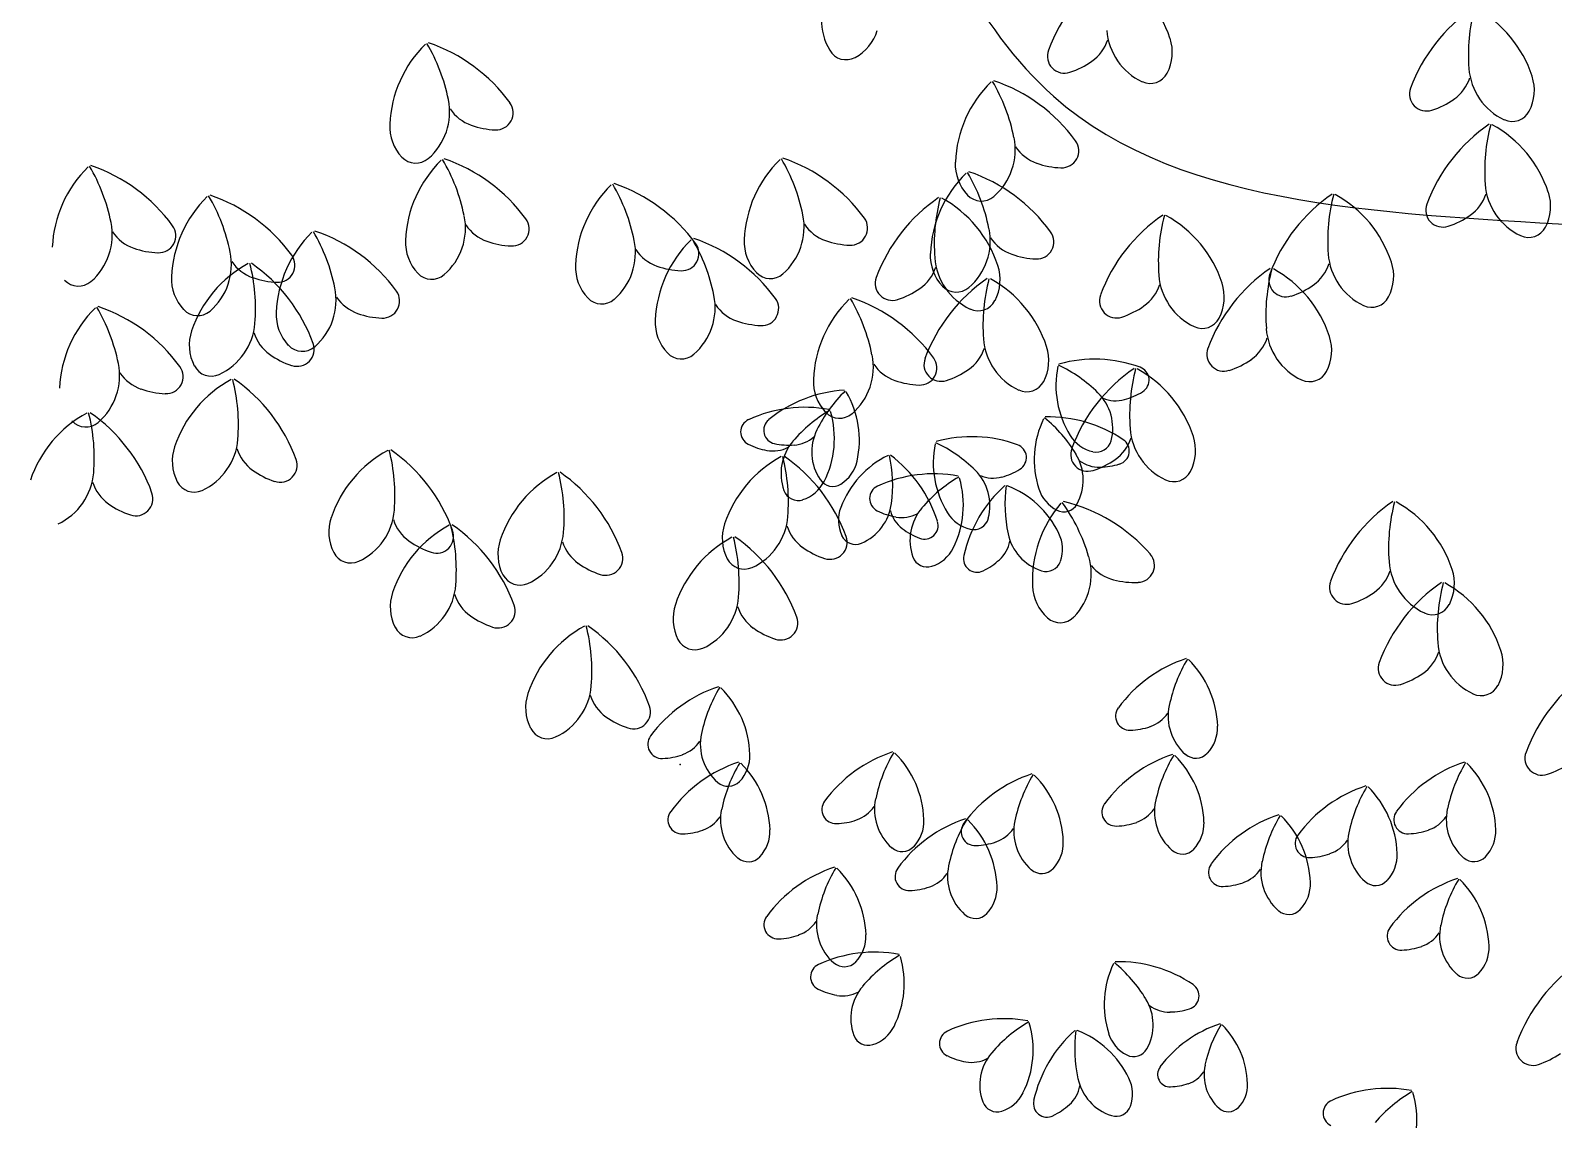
# Model space of a CAD drawing. Header units: millimetres. Extents: x 87938 to 265635, y 330093 to 434310.
# Drawn here: x 128471 to 129537, y 384929 to 385692 of the extents above; entities that cross this region are included whole.
import ezdxf

# ---------------------------------------------------------------- set-up
doc = ezdxf.new("R2010")
doc.units = ezdxf.units.MM

# ---------------------------------------------------------------- blocks, each defined once
blk = doc.blocks.new('A$C375B4AEE')
for centre, radius, start, end in [((822.7, 4114.1), 117.2, 124.4099, 159.6857), ((718.3, 4137.1), 83.7, 18.1183, 61.2661), ((597.1, 4176.5), 43.4, 149.7932, 210.1716), ((1076.2, 4087.5), 117.2, 124.4099, 159.6857), ((1133.6, 4151.6), 126.8, 165.1974, 184.3302), ((971.9, 4110.5), 83.7, 18.1183, 61.2661), ((335.2, 4099.3), 83.7, 134.4245, 177.5723), ((168.3, 4095.2), 126.8, 11.3604, 30.4932), ((241, 4049), 117.2, 36.0049, 71.2807), ((562.4, 4177.6), 31.8, 298.166, 343.5814), ((726.2, 4171.3), 29.6, 305.0675, 341.9073), ((796.9, 4171.9), 43.4, 184.3302, 244.7087), ((767.7, 4153.2), 31.8, 332.7028, 18.1184), ((571.1, 4161.4), 13.3, 210.1714, 298.166), ((723.9, 4150.6), 11.9, 159.6855, 288.6152), ((709.4, 4195.3), 58.9, 288.1803, 305.0675), ((784.1, 4144.8), 13.3, 244.7086, 332.7027), ((1050.4, 4145.3), 43.4, 184.3302, 244.7086), ((731.2, 4072.8), 83.7, 134.4245, 177.5723), ((564.3, 4068.6), 126.8, 11.3604, 30.4932), ((636.9, 4022.4), 117.2, 36.0049, 71.2807), ((977.4, 4124.1), 11.9, 159.6855, 288.6153), ((979.7, 4144.7), 29.6, 305.0674, 341.9073), ((1021.2, 4126.6), 31.8, 332.7028, 18.1184), ((250.1, 4111.6), 43.4, 310.982, 11.3604), ((326.1, 4110.9), 11.9, 267.0753, 36.0051), ((962.9, 4168.7), 58.9, 288.1803, 305.0675), ((318.4, 4130.2), 29.6, 213.7834, 250.6231), ((1037.6, 4118.2), 13.3, 244.7086, 332.7027), ((283.3, 4101.5), 31.8, 177.5723, 222.9878), ((328.1, 4157.8), 58.9, 250.6231, 267.5103), ((1087.6, 4006.2), 117.2, 124.4099, 159.6857), ((1145, 4070.4), 126.8, 165.1974, 184.3302), ((983.2, 4029.2), 83.7, 18.1183, 61.2661), ((646.1, 4085.1), 43.4, 310.9819, 11.3604), ((714.3, 4103.6), 29.6, 213.7834, 250.6231), ((722.1, 4084.3), 11.9, 267.0755, 36.0051), ((4.7, 3962.9), 117.2, 36.0049, 71.2807), ((269.8, 4089), 13.3, 222.9877, 310.9819), ((346.2, 4018), 83.7, 134.4245, 177.5723), ((179.3, 4013.9), 126.8, 11.3604, 30.4932), ((252, 3967.7), 117.2, 36.0049, 71.2807), ((583.4, 4018.5), 83.7, 134.4245, 177.5723), ((416.5, 4014.4), 126.8, 11.3604, 30.4932), ((489.1, 3968.2), 117.2, 36.0049, 71.2807), ((679.3, 4075), 31.8, 177.5723, 222.9878), ((724.1, 4131.2), 58.9, 250.6231, 267.5103), ((98.9, 4013.2), 83.7, 134.4245, 177.5723), ((-67.9, 4009.1), 126.8, 11.3604, 30.4932), ((713.7, 4008.9), 83.7, 134.4245, 177.5723), ((546.8, 4004.8), 126.8, 11.3604, 30.4932), ((619.5, 3958.6), 117.2, 36.0049, 71.2807), ((15.5, 3988.4), 126.8, 11.3604, 30.4932), ((88.1, 3942.2), 117.2, 36.0049, 71.2807), ((465.2, 4000.7), 83.7, 134.4245, 177.5723), ((298.4, 3996.5), 126.8, 11.3604, 30.4932), ((371, 3950.3), 117.2, 36.0049, 71.2807), ((665.8, 4062.4), 13.3, 222.9877, 310.982), ((977.7, 3957.3), 117.2, 124.4099, 159.6857), ((1035.1, 4021.5), 126.8, 165.1974, 184.3302), ((873.3, 3980.3), 83.7, 18.1183, 61.2661), ((991.1, 4063.4), 29.6, 305.0674, 341.9073), ((1061.8, 4064.1), 43.4, 184.3302, 244.7086), ((1032.6, 4045.4), 31.8, 332.7028, 18.1184), ((182.4, 3992.5), 83.7, 134.4245, 177.5723), ((702.1, 3954.8), 117.2, 124.4099, 159.6857), ((759.6, 4019), 126.8, 165.1974, 184.3302), ((597.8, 3977.8), 83.7, 18.1183, 61.2661), ((988.8, 4042.8), 11.9, 159.6855, 288.6153), ((13.9, 4025.5), 43.4, 310.9819, 11.3604), ((89.9, 4024.8), 11.9, 267.0754, 36.005), ((261.2, 4030.3), 43.4, 310.982, 11.3604), ((329.4, 4048.8), 29.6, 213.7834, 250.6231), ((337.2, 4029.6), 11.9, 267.0753, 36.0051), ((498.3, 4030.8), 43.4, 310.9819, 11.3604), ((566.5, 4049.3), 29.6, 213.7834, 250.6231), ((574.3, 4030.1), 11.9, 267.0755, 36.0051), ((859.1, 3942.6), 117.2, 124.4099, 159.6857), ((916.5, 4006.7), 126.8, 165.1974, 184.3302), ((754.8, 3965.6), 83.7, 18.1183, 61.2661), ((974.3, 4087.4), 58.9, 288.1803, 305.0675), ((82.1, 4044), 29.6, 213.7834, 250.6231), ((255.7, 3967.5), 83.7, 134.4245, 177.5723), ((88.8, 3963.3), 126.8, 11.3604, 30.4932), ((161.5, 3917.1), 117.2, 36.0049, 71.2807), ((294.4, 4020.2), 31.8, 177.5723, 222.9878), ((339.1, 4076.5), 58.9, 250.6231, 267.5103), ((380.2, 4013), 43.4, 310.982, 11.3604), ((521.1, 3962.2), 83.7, 134.4245, 177.5723), ((354.2, 3958.1), 126.8, 11.3604, 30.4932), ((426.8, 3911.9), 117.2, 36.0049, 71.2807), ((531.5, 4020.7), 31.8, 177.5723, 222.9878), ((576.3, 4077), 58.9, 250.6231, 267.5103), ((628.6, 4021.2), 43.4, 310.9819, 11.3604), ((696.9, 4039.8), 29.6, 213.7834, 250.6231), ((704.6, 4020.5), 11.9, 267.0755, 36.0051), ((1049, 4036.9), 13.3, 244.7086, 332.7027), ((91.8, 4071.7), 58.9, 250.6231, 267.5103), ((97.3, 4004.8), 43.4, 310.9819, 11.3604), ((173.3, 4004.1), 11.9, 267.0753, 36.0051), ((448.4, 4031.5), 29.6, 213.7834, 250.6231), ((456.2, 4012.2), 11.9, 267.0755, 36.0051), ((661.8, 4011.1), 31.8, 177.5723, 222.9878), ((706.6, 4067.4), 58.9, 250.6231, 267.5103), ((951.9, 4015.2), 43.4, 184.3302, 244.7086), ((192.2, 3931.6), 83.7, 118.3446, 161.4923), ((165.5, 4023.3), 29.6, 213.7834, 250.6231), ((30.8, 3973.8), 126.8, 355.2805, 14.4133), ((87.8, 3909.3), 117.2, 19.925, 55.2007), ((413.4, 4002.9), 31.8, 177.5723, 222.9878), ((458.1, 4059.1), 58.9, 250.6231, 267.5103), ((605.7, 4012), 29.6, 305.0675, 341.9073), ((676.4, 4012.7), 43.4, 184.3302, 244.7087), ((647.1, 3994), 31.8, 332.7028, 18.1184), ((934.3, 3905.2), 117.2, 124.4099, 159.6857), ((991.8, 3969.3), 126.8, 165.1974, 184.3302), ((830, 3928.2), 83.7, 18.1183, 61.2661), ((881.2, 4014.5), 29.6, 305.0674, 341.9073), ((922.7, 3996.5), 31.8, 332.7028, 18.1184), ((33.6, 4002.8), 13.3, 222.9876, 310.9819), ((130.5, 3994.7), 31.8, 177.5723, 222.9877), ((175.3, 4051), 58.9, 250.6231, 267.5103), ((280.9, 4007.6), 13.3, 222.9877, 310.9819), ((518, 4008.1), 13.3, 222.9877, 310.982), ((603.4, 3991.4), 11.9, 159.6855, 288.6152), ((736.2, 3898.1), 117.2, 124.4099, 159.6857), ((648.3, 3998.6), 13.3, 222.9877, 310.982), ((793.7, 3962.2), 126.8, 165.1974, 184.3302), ((631.9, 3921.1), 83.7, 18.1183, 61.2661), ((762.6, 3999.8), 29.6, 305.0675, 341.9073), ((833.3, 4000.4), 43.4, 184.3302, 244.7087), ((804.1, 3981.7), 31.8, 332.7028, 18.1184), ((878.9, 3993.9), 11.9, 159.6854, 288.6153), ((864.4, 4038.5), 58.9, 288.1803, 305.0675), ((170.6, 3979.8), 43.4, 310.982, 11.3604), ((238.9, 3998.3), 29.6, 213.7834, 250.6231), ((246.6, 3979), 11.9, 267.0753, 36.0051), ((399.9, 3990.3), 13.3, 222.9877, 310.9819), ((436, 3974.5), 43.4, 310.9819, 11.3604), ((512, 3973.8), 11.9, 267.0755, 36.0051), ((631.8, 3920.5), 83.7, 134.4245, 177.5723), ((464.9, 3916.4), 126.8, 11.3604, 30.4932), ((537.6, 3870.2), 117.2, 36.0049, 71.2807), ((588.8, 4036), 58.9, 288.1803, 305.0675), ((663.5, 3985.5), 13.3, 244.7086, 332.7027), ((760.4, 3979.1), 11.9, 159.6855, 288.6152), ((939.1, 3988), 13.3, 244.7086, 332.7027), ((104, 3914.5), 83.7, 134.4245, 177.5723), ((-62.8, 3910.4), 126.8, 11.3604, 30.4932), ((9.8, 3864.2), 117.2, 36.0049, 71.2807), ((117, 3982.1), 13.3, 222.9876, 310.9819), ((203.8, 3969.7), 31.8, 177.5723, 222.9878), ((248.6, 4025.9), 58.9, 250.6231, 267.5103), ((504.2, 3993), 29.6, 213.7834, 250.6231), ((745.8, 4023.8), 58.9, 288.1803, 305.0675), ((143, 3948.1), 31.8, 161.4923, 206.9078), ((113.9, 3967), 43.4, 294.902, 355.2805), ((184.6, 3965.9), 29.6, 197.7034, 234.5432), ((469.2, 3964.4), 31.8, 177.5723, 222.9878), ((514, 4020.7), 58.9, 250.6231, 267.5103), ((820.5, 3973.2), 13.3, 244.7086, 332.7027), ((908.5, 3963), 43.4, 184.3302, 244.7086), ((190.3, 3957.1), 13.3, 222.9877, 310.9819), ((186.8, 3945.2), 11.9, 250.9954, 19.9249), ((639.8, 3955.3), 29.6, 305.0675, 341.9073), ((710.5, 3955.9), 43.4, 184.3302, 244.7087), ((681.2, 3937.2), 31.8, 332.7028, 18.1184), ((835.6, 3941.8), 11.9, 159.6855, 288.6152), ((837.8, 3962.4), 29.6, 305.0675, 341.9073), ((879.3, 3944.3), 31.8, 332.7028, 18.1184), ((19, 3926.8), 43.4, 310.9819, 11.3604), ((201.6, 3989.7), 58.9, 234.5431, 251.4304), ((455.7, 3951.8), 13.3, 222.9877, 310.982), ((546.8, 3932.8), 43.4, 310.9819, 11.3604), ((622.8, 3932.1), 11.9, 267.0755, 36.0051), ((637.5, 3934.7), 11.9, 159.6855, 288.6152), ((745.1, 3844.5), 93.8, 70.1507, 105.4264), ((821, 3986.4), 58.9, 288.1803, 305.0675), ((87.2, 3945.3), 29.6, 213.7834, 250.6231), ((95, 3926.1), 11.9, 267.0754, 36.005), ((126.6, 3939.7), 13.3, 206.9077, 294.902), ((615, 3951.4), 29.6, 213.7834, 250.6231), ((622.9, 3979.3), 58.9, 288.1803, 305.0675), ((784.9, 3920.1), 66.9, 168.5702, 211.718), ((676.3, 3842.4), 101.5, 45.5062, 64.6389), ((839, 3835.2), 117.2, 124.4099, 159.6857), ((896.4, 3899.3), 126.8, 165.1974, 184.3302), ((734.7, 3858.1), 83.7, 18.1183, 61.2661), ((773.7, 3923.7), 9.54, 301.2212, 70.1508), ((895.7, 3935.9), 13.3, 244.7086, 332.7027), ((96.9, 3973), 58.9, 250.6231, 267.5103), ((180.3, 3850.4), 83.7, 118.3446, 161.4923), ((18.8, 3892.6), 126.8, 355.2805, 14.4133), ((75.8, 3828.1), 117.2, 19.925, 55.2007), ((575.8, 3823), 93.8, 93.6396, 128.9154), ((580, 3922.7), 31.8, 177.5723, 222.9878), ((641.5, 3843.6), 101.5, 134.427, 153.5598), ((513.5, 3881.5), 66.9, 347.348, 30.4958), ((624.7, 3979), 58.9, 250.6231, 267.5103), ((697.6, 3928.8), 13.3, 244.7086, 332.7027), ((723.1, 3890), 34.7, 345.1277, 45.5062), ((754, 3955.6), 47.1, 284.7688, 301.656), ((542.2, 3810.8), 93.8, 79.5426, 114.8184), ((759.9, 3932.9), 23.7, 247.9292, 284.7688), ((79.3, 3826.9), 83.7, 118.3446, 161.4923), ((38.7, 3904.1), 13.3, 222.9876, 310.9819), ((-82.1, 3869.1), 126.8, 355.2805, 14.4133), ((-25.1, 3804.6), 117.2, 19.925, 55.2007), ((506.8, 3887.3), 9.54, 114.8183, 243.7481), ((522.9, 3888.5), 9.54, 128.9153, 257.8448), ((610.9, 3814.8), 101.5, 120.3301, 139.4629), ((496, 3882.7), 66.9, 333.251, 16.3988), ((566.5, 3910.2), 13.3, 222.9877, 310.982), ((769.7, 3867.8), 66.9, 154.4733, 197.621), ((645.5, 3818.9), 101.5, 31.4091, 50.5419), ((712.7, 3804.1), 93.8, 56.0537, 91.3294), ((102, 3885.8), 43.4, 294.902, 355.2805), ((532.9, 3901.8), 23.7, 274.2972, 311.1369), ((581.7, 3873.3), 34.7, 153.5598, 213.9383), ((659.2, 3790.2), 93.8, 70.1507, 105.4264), ((749.6, 3898.3), 25.4, 211.718, 257.1334), ((742.5, 3892.3), 29.6, 305.0675, 341.9073), ((759.8, 3874), 9.54, 287.124, 56.0538), ((813.2, 3893), 43.4, 184.3302, 244.7087), ((784, 3874.3), 31.8, 332.7028, 18.1184), ((131.1, 3866.9), 31.8, 161.4923, 206.9078), ((172.7, 3884.7), 29.6, 197.7034, 234.5432), ((289.9, 3800.7), 83.7, 118.3446, 161.4923), ((128.4, 3843), 126.8, 355.2805, 14.4133), ((185.4, 3778.5), 117.2, 19.925, 55.2007), ((523.7, 3920.8), 47.1, 243.313, 260.2002), ((519.7, 3897.7), 23.7, 260.2002, 297.04), ((531.1, 3925.2), 47.1, 257.41, 274.2972), ((560.2, 3858.2), 34.7, 139.4629, 199.8413), ((699, 3865.8), 66.9, 168.5702, 211.718), ((590.4, 3788.1), 101.5, 45.5062, 64.6389), ((687.8, 3869.4), 9.54, 301.2212, 70.1508), ((740.2, 3871.7), 11.9, 159.6855, 288.6152), ((702.4, 3853.7), 34.7, 331.0306, 31.4093), ((746.3, 3883.9), 10.7, 257.1336, 345.1276), ((189.7, 3908.5), 58.9, 234.5431, 251.4304), ((174.8, 3864), 11.9, 250.9954, 19.9249), ((565.4, 3796.4), 83.7, 118.3446, 161.4923), ((403.9, 3838.6), 126.8, 355.2805, 14.4133), ((460.9, 3774.1), 117.2, 19.925, 55.2007), ((629.9, 3810.8), 66.9, 116.1314, 159.2792), ((554, 3872.4), 25.4, 301.9326, 347.3479), ((502.2, 3849.5), 101.5, 353.0673, 12.2001), ((545.7, 3796.2), 93.8, 17.7117, 52.9875), ((637.1, 3835.8), 34.7, 345.1277, 45.5062), ((668, 3901.3), 47.1, 284.7688, 301.656), ((748.6, 3886.3), 23.7, 233.8321, 270.6719), ((725.7, 3916.3), 58.9, 288.1803, 305.0675), ((748.4, 3909.8), 47.1, 270.6719, 287.559), ((1, 3862.3), 43.4, 294.902, 355.2805), ((71.7, 3861.2), 29.6, 197.7034, 234.5432), ((114.6, 3858.5), 13.3, 206.9077, 294.902), ((408.3, 3785.2), 83.7, 118.3446, 161.4923), ((246.9, 3827.4), 126.8, 355.2805, 14.4133), ((303.9, 3762.9), 117.2, 19.925, 55.2007), ((533, 3864.1), 25.4, 287.8356, 333.2509), ((561.8, 3859.9), 10.7, 213.9381, 301.9324), ((632.5, 3764.2), 93.8, 79.5426, 114.8184), ((701.2, 3768.1), 101.5, 120.3301, 139.4629), ((586.3, 3836.1), 66.9, 333.251, 16.3988), ((674, 3878.7), 23.7, 247.9292, 284.7688), ((800.4, 3865.8), 13.3, 244.7086, 332.7027), ((73.8, 3840.5), 11.9, 250.9953, 19.9249), ((537.6, 3850), 10.7, 199.8416, 287.8356), ((597.1, 3840.7), 9.54, 114.8183, 243.7481), ((745, 3780.1), 93.8, 131.9815, 167.2572), ((783.8, 3837), 101.5, 172.7689, 191.9017), ((659.8, 3787.3), 66.9, 25.6899, 68.8377), ((730.2, 3855.2), 25.4, 197.6209, 243.0366), ((88.7, 3885), 58.9, 234.5431, 251.4304), ((211.6, 3836.1), 43.4, 294.902, 355.2805), ((591.1, 3825.5), 25.4, 159.2791, 204.6945), ((568.4, 3841.5), 34.7, 292.6888, 353.0673), ((614, 3874.2), 47.1, 243.313, 260.2002), ((624.9, 3838.4), 23.7, 195.4903, 232.3299), ((610.1, 3851.1), 23.7, 260.2002, 297.04), ((650.5, 3811.5), 34.7, 139.4629, 199.8413), ((663.7, 3844), 25.4, 211.718, 257.1334), ((785.2, 3783.2), 83.7, 139.5158, 182.6636), ((723.5, 3842.1), 10.7, 243.0367, 331.0311), ((619.3, 3764.2), 126.8, 16.4517, 35.5845), ((695.8, 3724.7), 117.2, 41.0962, 76.3719), ((1020.2, 3742), 117.2, 124.4099, 159.6857), ((1077.7, 3806.1), 126.8, 165.1974, 184.3302), ((915.9, 3764.9), 83.7, 18.1183, 61.2661), ((240.7, 3817.2), 31.8, 161.4923, 206.9078), ((332.9, 3748.3), 83.7, 118.3446, 161.4923), ((282.3, 3835), 29.6, 197.7034, 234.5432), ((284.4, 3814.3), 11.9, 250.9954, 19.9249), ((171.4, 3790.6), 126.8, 355.2805, 14.4133), ((228.4, 3726.1), 117.2, 19.925, 55.2007), ((516.2, 3812.8), 31.8, 161.4923, 206.9078), ((487.1, 3831.7), 43.4, 294.902, 355.2805), ((557.8, 3830.6), 29.6, 197.7034, 234.5431), ((639.2, 3857), 47.1, 232.33, 249.2172), ((626, 3821.8), 9.54, 248.7821, 17.7116), ((660.4, 3829.6), 10.7, 257.1336, 345.1276), ((299.3, 3858.9), 58.9, 234.5431, 251.4304), ((359.1, 3801.6), 31.8, 161.4923, 206.9078), ((330, 3820.5), 43.4, 294.902, 355.2805), ((400.7, 3819.4), 29.6, 197.7034, 234.5432), ((530.9, 3739.9), 83.7, 118.3446, 161.4923), ((369.4, 3782.1), 126.8, 355.2805, 14.4133), ((426.4, 3717.6), 117.2, 19.925, 55.2007), ((559.9, 3810), 11.9, 250.9954, 19.925), ((577.7, 3819.3), 10.7, 204.6944, 292.6889), ((662.4, 3815.2), 23.7, 312.6391, 349.4787), ((718.4, 3823.2), 34.7, 191.9017, 252.2801), ((697.2, 3805.3), 25.4, 340.2744, 25.6898), ((224.2, 3808.9), 13.3, 206.9077, 294.902), ((402.8, 3798.8), 11.9, 250.9954, 19.9249), ((499.7, 3804.5), 13.3, 206.9076, 294.9022), ((574.8, 3854.5), 58.9, 234.5431, 251.4304), ((627.9, 3803.4), 10.7, 199.8416, 287.8356), ((623.4, 3817.4), 25.4, 287.8356, 333.2509), ((662.8, 3798.6), 9.54, 167.2573, 296.1871), ((646.6, 3832.5), 47.1, 295.7519, 312.6391), ((711.1, 3800.3), 10.7, 252.2802, 340.274), ((699.4, 3787.9), 43.4, 316.0732, 16.4517), ((775.1, 3793.9), 11.9, 272.1665, 41.0962), ((994.5, 3799.8), 43.4, 184.3302, 244.7086), ((342.7, 3793.3), 13.3, 206.9077, 294.902), ((417.7, 3843.3), 58.9, 234.5431, 251.4304), ((765.7, 3812.4), 29.6, 218.8746, 255.7143), ((923.8, 3799.2), 29.6, 305.0674, 341.9073), ((965.2, 3781.1), 31.8, 332.7028, 18.1184), ((254.6, 3783.7), 43.4, 294.902, 355.2805), ((733.3, 3780.8), 31.8, 182.6635, 228.079), ((772.9, 3840.8), 58.9, 255.7144, 272.6015), ((921.5, 3778.5), 11.9, 159.6855, 288.6153), ((1054.3, 3685.2), 117.2, 124.4099, 159.6857), ((1111.8, 3749.4), 126.8, 165.1974, 184.3302), ((950, 3708.2), 83.7, 18.1183, 61.2661), ((283.7, 3764.8), 31.8, 161.4923, 206.9078), ((325.2, 3782.6), 29.6, 197.7034, 234.5432), ((327.4, 3761.9), 11.9, 250.9954, 19.9249), ((481.7, 3756.3), 31.8, 161.4923, 206.9078), ((452.6, 3775.2), 43.4, 294.902, 355.2805), ((523.3, 3774.1), 29.6, 197.7034, 234.5431), ((906.9, 3823.1), 58.9, 288.1803, 305.0675), ((981.6, 3772.6), 13.3, 244.7086, 332.7027), ((342.2, 3806.5), 58.9, 234.5431, 251.4304), ((525.4, 3753.5), 11.9, 250.9954, 19.925), ((721, 3767), 13.3, 228.0789, 316.0734), ((267.2, 3756.5), 13.3, 206.9077, 294.902), ((427.7, 3677.6), 83.7, 118.3446, 161.4924), ((266.3, 3719.9), 126.8, 355.2805, 14.4133), ((323.3, 3655.3), 117.2, 19.925, 55.2007), ((540.3, 3798), 58.9, 234.5431, 251.4304), ((465.2, 3748), 13.3, 206.9076, 294.9022), ((957.9, 3742.4), 29.6, 305.0674, 341.9073), ((1028.6, 3743.1), 43.4, 184.3302, 244.7086), ((999.3, 3724.3), 31.8, 332.7028, 18.1184), ((839.7, 3636.6), 96.9, 108.33, 143.6057), ((900, 3674.4), 104.8, 149.1174, 168.2502), ((762.1, 3678.8), 69.2, 2.0383, 45.1861), ((955.6, 3721.8), 11.9, 159.6855, 288.6153), ((941, 3766.4), 58.9, 288.1803, 305.0675), ((1157.1, 3622.3), 117.2, 124.4099, 159.6857), ((378.5, 3694.1), 31.8, 161.4924, 206.9078), ((349.4, 3713), 43.4, 294.902, 355.2805), ((420.1, 3711.9), 29.6, 197.7034, 234.5431), ((512.2, 3616.9), 96.9, 108.33, 143.6057), ((572.5, 3654.7), 104.8, 149.1174, 168.2502), ((434.6, 3659), 69.2, 2.0383, 45.1861), ((1015.7, 3715.9), 13.3, 244.7086, 332.7027), ((422.2, 3691.2), 11.9, 250.9954, 19.9249), ((769.6, 3688.3), 9.86, 143.6057, 272.5354), ((776.1, 3704.1), 24.4, 288.9875, 325.8273), ((832.4, 3688.4), 35.9, 168.2502, 228.6287), ((362.1, 3685.7), 13.3, 206.9079, 294.9019), ((437.1, 3735.8), 58.9, 234.5431, 251.4303), ((768.3, 3727), 48.7, 272.1003, 288.9875), ((804.9, 3680.3), 26.3, 316.6229, 2.0383), ((442.1, 3668.5), 9.86, 143.6057, 272.5354), ((448.6, 3684.4), 24.4, 288.9875, 325.8273), ((504.9, 3668.7), 35.9, 168.2502, 228.6287), ((440.8, 3707.3), 48.7, 272.1003, 288.9875), ((477.4, 3660.5), 26.3, 316.6229, 2.0383), ((634, 3571.2), 96.9, 108.33, 143.6057), ((694.4, 3609), 104.8, 149.1174, 168.2502), ((556.4, 3613.3), 69.2, 2.0383, 45.1861), ((830.1, 3569.4), 96.9, 108.33, 143.6057), ((890.4, 3607.2), 104.8, 149.1174, 168.2502), ((752.5, 3611.6), 69.2, 2.0383, 45.1861), ((816, 3669.8), 11, 228.6289, 316.6231), ((1058.3, 3658.8), 11.9, 159.6855, 288.6153), ((526.3, 3564), 96.9, 108.33, 143.6057), ((586.6, 3601.8), 104.8, 149.1174, 168.2502), ((448.7, 3606.1), 69.2, 2.0383, 45.1861), ((731.6, 3555.8), 96.9, 108.33, 143.6057), ((791.9, 3593.5), 104.8, 149.1174, 168.2502), ((1034.5, 3564.1), 96.9, 108.3299, 143.6057), ((1094.8, 3601.9), 104.8, 149.1174, 168.2502), ((956.9, 3606.2), 69.2, 2.0383, 45.1861), ((1043.8, 3703.5), 58.9, 288.1803, 305.0675), ((488.5, 3650.1), 11, 228.6289, 316.6231), ((654, 3597.9), 69.2, 2.0383, 45.1861), ((965.4, 3547.4), 96.9, 108.3299, 143.6057), ((1025.7, 3585.2), 104.8, 149.1174, 168.2502), ((887.8, 3589.6), 69.2, 2.0383, 45.1861), ((564, 3622.8), 9.86, 143.6057, 272.5354), ((626.8, 3623), 35.9, 168.2502, 228.6287), ((760, 3621.1), 9.86, 143.6057, 272.5354), ((822.9, 3621.3), 35.9, 168.2502, 228.6287), ((456.2, 3615.6), 9.86, 143.6057, 272.5354), ((462.7, 3631.5), 24.4, 288.9875, 325.8273), ((519, 3615.8), 35.9, 168.2502, 228.6287), ((562.6, 3661.6), 48.7, 272.1003, 288.9875), ((570.5, 3638.7), 24.4, 288.9875, 325.8273), ((685.2, 3524.3), 96.9, 108.33, 143.6057), ((599.3, 3614.8), 26.3, 316.6229, 2.0383), ((745.5, 3562.1), 104.8, 149.1174, 168.2502), ((607.6, 3566.4), 69.2, 2.0383, 45.1861), ((766.6, 3637), 24.4, 288.9875, 325.8273), ((904.6, 3527.2), 96.9, 108.3299, 143.6057), ((965, 3564.9), 104.8, 149.1174, 168.2502), ((827, 3569.3), 69.2, 2.0383, 45.1861), ((964.4, 3615.7), 9.86, 143.6057, 272.5354), ((971, 3631.6), 24.4, 288.9875, 325.8273), ((1027.2, 3615.9), 35.9, 168.2502, 228.6287), ((454.9, 3654.4), 48.7, 272.1003, 288.9875), ((491.5, 3607.7), 26.3, 316.6229, 2.0383), ((661.5, 3607.4), 9.86, 143.6057, 272.5354), ((668.1, 3623.3), 24.4, 288.9875, 325.8273), ((724.4, 3607.6), 35.9, 168.2502, 228.6287), ((758.7, 3659.9), 48.7, 272.1003, 288.9875), ((795.4, 3613.1), 26.3, 316.6229, 2.0383), ((895.3, 3599.1), 9.86, 143.6057, 272.5354), ((958.2, 3599.3), 35.9, 168.2502, 228.6287), ((963.1, 3654.5), 48.7, 272.1003, 288.9875), ((999.7, 3607.8), 26.3, 316.6229, 2.0383), ((610.4, 3604.4), 11, 228.6289, 316.6231), ((660.2, 3646.2), 48.7, 272.1003, 288.9875), ((696.9, 3599.4), 26.3, 316.6229, 2.0383), ((806.5, 3602.6), 11, 228.6289, 316.6231), ((901.9, 3615), 24.4, 288.9875, 325.8273), ((502.6, 3597.2), 11, 228.6289, 316.6231), ((678, 3576.1), 35.9, 168.2502, 228.6287), ((834.6, 3578.8), 9.86, 143.6057, 272.5354), ((897.4, 3579), 35.9, 168.2502, 228.6287), ((894, 3637.9), 48.7, 272.1003, 288.9875), ((930.7, 3591.1), 26.3, 316.6229, 2.0383), ((1010.8, 3597.3), 11, 228.6289, 316.6231), ((593.5, 3490.5), 96.9, 108.33, 143.6057), ((653.8, 3528.2), 104.8, 149.1174, 168.2502), ((515.9, 3532.6), 69.2, 2.0383, 45.1861), ((615.2, 3575.9), 9.86, 143.6057, 272.5354), ((621.7, 3591.8), 24.4, 288.9875, 325.8273), ((708, 3589), 11, 228.6289, 316.6231), ((841.1, 3594.7), 24.4, 288.9875, 325.8273), ((941.8, 3580.6), 11, 228.6289, 316.6231), ((1029.7, 3482.5), 96.9, 108.3299, 143.6057), ((1090, 3520.3), 104.8, 149.1174, 168.2502), ((952.1, 3524.7), 69.2, 2.0383, 45.1861), ((613.8, 3614.7), 48.7, 272.1003, 288.9875), ((650.5, 3568), 26.3, 316.6229, 2.0383), ((833.2, 3617.6), 48.7, 272.1003, 288.9875), ((869.9, 3570.8), 26.3, 316.6229, 2.0383), ((881, 3560.3), 11, 228.6289, 316.6231), ((523.4, 3542.1), 9.86, 143.6057, 272.5354), ((529.9, 3558), 24.4, 288.9875, 325.8273), ((586.2, 3542.3), 35.9, 168.2502, 228.6287), ((661.6, 3557.5), 11, 228.6289, 316.6231), ((1022.5, 3534.4), 35.9, 168.2502, 228.6287), ((522.1, 3580.9), 48.7, 272.1003, 288.9875), ((558.7, 3534.1), 26.3, 316.6229, 2.0383), ((959.7, 3534.2), 9.86, 143.6057, 272.5354), ((966.2, 3550.1), 24.4, 288.9875, 325.8273), ((591.1, 3429.1), 93.8, 79.5426, 114.8184), ((659.8, 3433.1), 101.5, 120.3301, 139.4629), ((544.9, 3501), 66.9, 333.251, 16.3988), ((958.3, 3573), 48.7, 272.1003, 288.9875), ((995, 3526.2), 26.3, 316.6229, 2.0383), ((555.7, 3505.6), 9.54, 114.8183, 243.7481), ((569.8, 3523.7), 11, 228.6289, 316.6231), ((818.7, 3486.1), 66.9, 154.4733, 197.621), ((694.4, 3437.2), 101.5, 31.4091, 50.5419), ((761.7, 3422.4), 93.8, 56.0537, 91.3294), ((1150.7, 3419), 117.2, 124.4099, 159.6856), ((609.1, 3476.4), 34.7, 139.4629, 199.8413), ((808.7, 3492.3), 9.54, 287.124, 56.0538), ((1006.1, 3515.7), 11, 228.6289, 316.6231), ((572.7, 3539.1), 47.1, 243.313, 260.2002), ((568.7, 3516), 23.7, 260.2002, 297.04), ((751.4, 3472), 34.7, 331.0306, 31.4093), ((797.6, 3504.6), 23.7, 233.8321, 270.6719), ((797.3, 3528.1), 47.1, 270.6719, 287.559), ((582, 3482.3), 25.4, 287.8356, 333.2509), ((646, 3458.9), 9.54, 114.8183, 243.7481), ((681.4, 3382.5), 93.8, 79.5426, 114.8183), ((750.2, 3386.4), 101.5, 120.3301, 139.4628), ((635.2, 3454.4), 66.9, 333.251, 16.3988), ((793.9, 3398.3), 93.8, 131.9815, 167.2572), ((832.7, 3455.2), 101.5, 172.7689, 191.9017), ((708.8, 3405.6), 66.9, 25.6899, 68.8377), ((859.4, 3391.4), 85.5, 108.0256, 143.3013), ((912.8, 3424.4), 92.5, 148.813, 167.9458), ((791.2, 3428.9), 61, 1.734, 44.8817), ((586.5, 3468.3), 10.7, 199.8416, 287.8356), ((779.1, 3473.5), 25.4, 197.6209, 243.0366), ((1052, 3455.5), 11.9, 159.6855, 288.6153), ((663, 3492.5), 47.1, 243.313, 260.2002), ((659, 3469.4), 23.7, 260.2002, 297.04), ((699.4, 3429.8), 34.7, 139.4629, 199.8413), ((772.4, 3460.4), 10.7, 243.0367, 331.0311), ((1037.4, 3500.2), 58.9, 288.1803, 305.0675), ((767.4, 3441.5), 34.7, 191.9017, 252.2801), ((746.2, 3423.6), 25.4, 340.2744, 25.6899), ((797.9, 3437.2), 8.7, 143.3009, 272.2307), ((803.7, 3451.2), 21.6, 288.6831, 325.5229), ((853.3, 3437.1), 31.6, 167.9458, 228.3243), ((672.3, 3435.7), 25.4, 287.8356, 333.2509), ((711.4, 3433.5), 23.7, 312.6391, 349.4787), ((796.9, 3471.5), 42.9, 271.796, 288.6831), ((829, 3430), 23.2, 316.3186, 1.7338), ((950, 3333.7), 93.8, 79.5427, 114.8184), ((1018.7, 3337.6), 101.5, 120.3301, 139.4629), ((903.8, 3405.6), 66.9, 333.251, 16.3988), ((676.8, 3421.7), 10.7, 199.8412, 287.8355), ((711.8, 3416.9), 9.54, 167.2573, 296.1869), ((695.5, 3450.8), 47.1, 295.7518, 312.6391), ((760.1, 3418.6), 10.7, 252.2803, 340.2744), ((838.7, 3420.8), 9.72, 228.3244, 316.3185), ((914.6, 3410.1), 9.54, 114.8183, 243.7479)]:
    blk.add_arc(centre, radius, start, end)
blk.add_spline([(382.1, 4744.6), (594.8, 4319.7), (716.3, 4122.5), (1096.1, 4031.4), (1643, 4001.1), (1977.2, 4046.6), (2341.7, 4001.1), (2493.6, 3894.9), (2691.1, 3773.5), (2843, 3621.7)], degree=3)
blk.add_point((454.9, 3654.4))

msp = doc.modelspace()

# ---------------------------------------------------------------- block references
msp.add_blockref('A$C375B4AEE', (128471, 381523.4))

doc.saveas('drawing.dxf')
